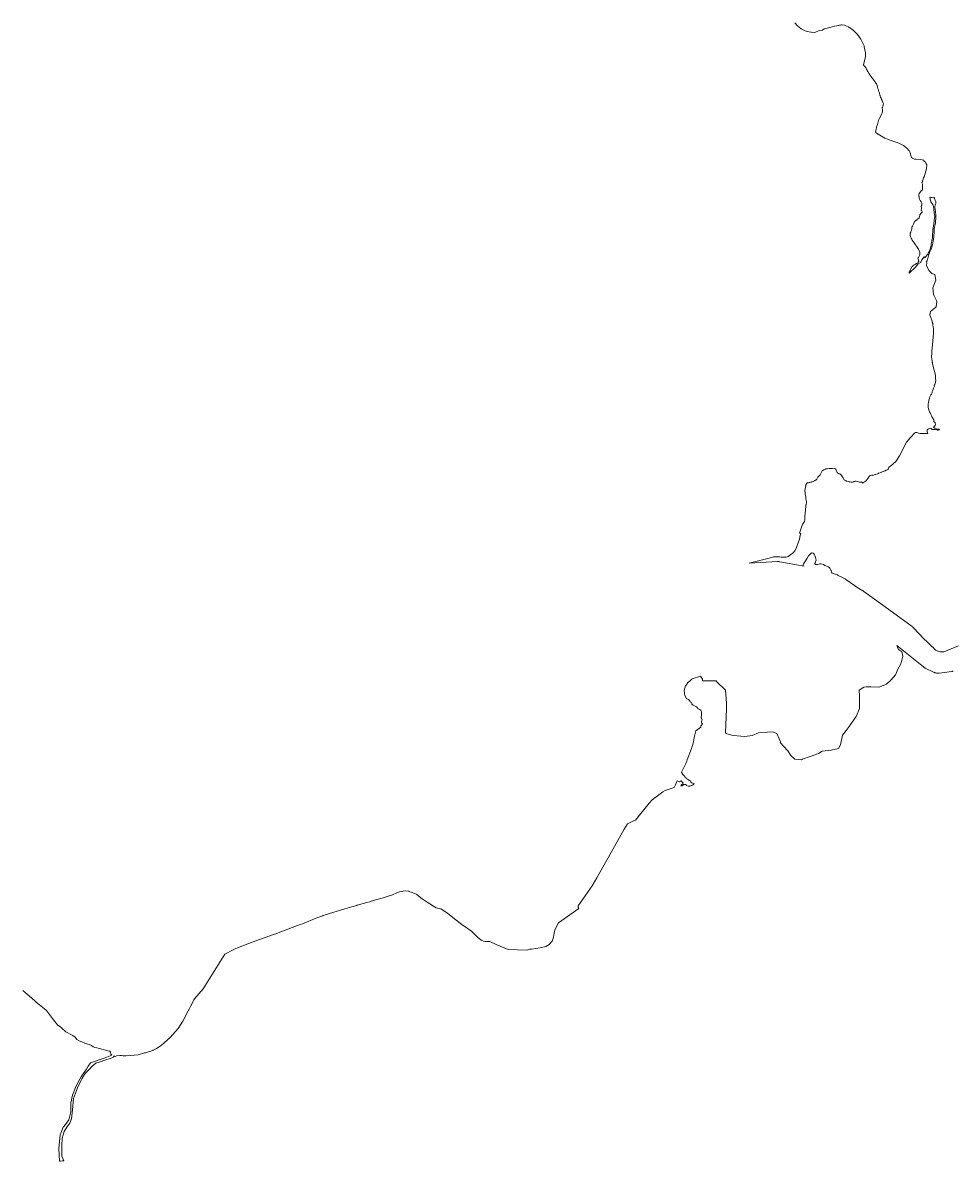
# Model space of a CAD drawing. Header units: metres. Extents: x 4718772 to 4722963, y 2429372 to 2432870.
# Drawn here: x 4718772 to 4720860, y 2430314 to 2432870 of the extents above; entities that cross this region are included whole.
import ezdxf

# ---------------------------------------------------------------- set-up
doc = ezdxf.new("R2010")
doc.units = ezdxf.units.M
doc.layers.add('HuellaProyecto_Magna_Bog', color=10, linetype='Continuous', lineweight=30)

msp = doc.modelspace()

# ---------------------------------------------------------------- linework, layer by layer
at = {"layer": 'HuellaProyecto_Magna_Bog', "color": 6, "linetype": 'Continuous', "lineweight": 13}
for points in [[(4720504.6, 2432869.8, 6.4), (4720505.3, 2432868.9, 6.4), (4720509.8, 2432863.8, 6.4), (4720509.8, 2432863.8, 6.4), (4720514.9, 2432859.4, 6.4), (4720514.9, 2432859.4, 6.4), (4720518.9, 2432856.5, 6.4), (4720518.9, 2432856.5, 6.4), (4720523.1, 2432854.1, 6.4), (4720523.2, 2432854.1, 6.4), (4720527.9, 2432852, 6.4), (4720527.9, 2432852, 6.4), (4720532.1, 2432850.5, 6.4), (4720532.2, 2432850.5, 6.4), (4720540.1, 2432848.8, 6.4), (4720542.1, 2432848.4, 6.4), (4720549.1, 2432848, 6.4), (4720549.4, 2432848.2, 6.4), (4720558.8, 2432852.8, 6.4), (4720566.7, 2432853.2, 6.4), (4720570.3, 2432856.1, 6.4), (4720577.3, 2432857.8, 6.4), (4720583.2, 2432859.1, 6.4), (4720588.2, 2432861, 6.4), (4720593.2, 2432862, 6.4), (4720598.5, 2432862.7, 6.4), (4720604.4, 2432864.3, 6.4), (4720607.3, 2432864.7, 6.4), (4720609.4, 2432865, 6.4), (4720609.4, 2432865, 6.4), (4720610.5, 2432864.9, 6.4), (4720615.9, 2432864.6, 6.4), (4720619, 2432863.3, 6.4), (4720620.9, 2432862.5, 6.4), (4720625, 2432860.8, 6.4), (4720635.3, 2432853.4, 6.4), (4720644.8, 2432843.8, 6.4), (4720652.9, 2432832.8, 6.4), (4720660, 2432818, 6.4), (4720660.4, 2432816.1, 6.4), (4720663.2, 2432802, 6.4), (4720663.2, 2432801.7, 6.4), (4720662.7, 2432793.1, 6.4), (4720660.1, 2432782, 6.4), (4720658.6, 2432775.4, 6.4), (4720659, 2432775, 6.4), (4720659.6, 2432774.1, 6.4), (4720660.1, 2432773.5, 6.4), (4720660.6, 2432772.9, 6.4), (4720661, 2432772.4, 6.4), (4720661.4, 2432771.9, 6.4), (4720661.8, 2432771.4, 6.4), (4720662.2, 2432770.9, 6.4), (4720663, 2432769.8, 6.4), (4720663.2, 2432769.6, 6.4), (4720663.8, 2432768.8, 6.4), (4720664.4, 2432767.7, 6.4), (4720665.5, 2432765.6, 6.4), (4720665.6, 2432765.5, 6.4), (4720665.7, 2432765.3, 6.4), (4720665.8, 2432765.1, 6.4), (4720666.6, 2432763.6, 6.4), (4720666.8, 2432763.2, 6.4), (4720666.9, 2432762.9, 6.4), (4720667.1, 2432762.5, 6.4), (4720667.3, 2432762.2, 6.4), (4720667.5, 2432761.8, 6.4), (4720667.7, 2432761.4, 6.4), (4720667.9, 2432761.1, 6.4), (4720668, 2432760.8, 6.4), (4720668.2, 2432760.5, 6.4), (4720668.4, 2432760.2, 6.4), (4720668.5, 2432759.9, 6.4), (4720668.7, 2432759.6, 6.4), (4720668.8, 2432759.4, 6.4), (4720669.6, 2432757.8, 6.4), (4720669.9, 2432757.3, 6.4), (4720670.1, 2432756.9, 6.4), (4720670.3, 2432756.6, 6.4), (4720670.4, 2432756.3, 6.4), (4720670.5, 2432756.2, 6.4), (4720670.6, 2432756, 6.4), (4720670.8, 2432755.8, 6.4), (4720670.9, 2432755.6, 6.4), (4720671.1, 2432755.3, 6.4), (4720671.3, 2432755.1, 6.4), (4720675, 2432750.1, 6.4), (4720675, 2432750.1, 6.4), (4720675.1, 2432749.9, 6.4), (4720675.3, 2432749.6, 6.4), (4720675.5, 2432749.4, 6.4), (4720675.8, 2432749, 6.4), (4720676, 2432748.8, 6.4), (4720676, 2432748.7, 6.4), (4720676.4, 2432748.2, 6.4), (4720676.7, 2432747.8, 6.4), (4720679.4, 2432744.2, 6.4), (4720679.4, 2432744.1, 6.4), (4720681.9, 2432740.7, 6.4), (4720684, 2432738, 6.4), (4720685.1, 2432736.5, 6.4), (4720686.6, 2432734.4, 6.4), (4720687.7, 2432733, 6.4), (4720687.9, 2432732.6, 6.4), (4720689, 2432729, 6.4), (4720690, 2432725.5, 6.4), (4720691, 2432722.1, 6.4), (4720691.4, 2432721, 6.4), (4720691.4, 2432721, 6.4), (4720692.4, 2432717.5, 6.4), (4720692.5, 2432717.5, 6.4), (4720692.5, 2432717.4, 6.4), (4720693.5, 2432714.1, 6.4), (4720693.5, 2432713.8, 6.4), (4720694.2, 2432711.5, 6.4), (4720694.2, 2432711.5, 6.4), (4720694.5, 2432710.8, 6.4), (4720694.6, 2432710.4, 6.4), (4720695.1, 2432708.7, 6.4), (4720695.1, 2432708.6, 6.4), (4720695.3, 2432708, 6.4), (4720695.4, 2432707.5, 6.4), (4720695.8, 2432706.3, 6.4), (4720696.2, 2432705.1, 6.4), (4720696.7, 2432703.7, 6.4), (4720697, 2432702.9, 6.4), (4720698.1, 2432700.3, 6.4), (4720698.9, 2432698.3, 6.4), (4720699.1, 2432697.7, 6.4), (4720700.2, 2432695.2, 6.4), (4720700.2, 2432695, 6.4), (4720700.8, 2432693.7, 6.4), (4720701.2, 2432692.7, 6.4), (4720701.6, 2432691.6, 6.4), (4720701.7, 2432691.5, 6.4), (4720702.1, 2432690.5, 6.4), (4720702.6, 2432689.1, 6.4), (4720703.2, 2432687.6, 6.4), (4720701.7, 2432682.3, 6.4), (4720701, 2432679.8, 6.4), (4720700.7, 2432678.8, 6.4), (4720700.4, 2432677.8, 6.4), (4720701.1, 2432675.8, 6.4), (4720701.2, 2432675.7, 6.4), (4720701, 2432670.2, 6.4), (4720701, 2432670.1, 6.4), (4720699, 2432663.7, 6.4), (4720694.8, 2432656, 6.4), (4720693.1, 2432652.6, 6.4), (4720693, 2432652.5, 6.4), (4720693, 2432652.4, 6.4), (4720693, 2432652.3, 6.4), (4720692.4, 2432650.4, 6.4), (4720689.6, 2432641.7, 6.4), (4720689.6, 2432641.7, 6.4), (4720689.6, 2432641.6, 6.4), (4720687.7, 2432635.8, 6.4), (4720687.4, 2432634.1, 6.4), (4720687.4, 2432634, 6.4), (4720686.8, 2432631.2, 6.4), (4720686.4, 2432629, 6.4), (4720686, 2432626.7, 6.4), (4720685.9, 2432626.3, 6.4), (4720685.5, 2432624.4, 6.4), (4720686.6, 2432623.1, 6.4), (4720686.7, 2432622.9, 6.4), (4720686.8, 2432622.9, 6.4), (4720689.9, 2432620.4, 6.4), (4720690.9, 2432619.6, 6.4), (4720691.1, 2432619.5, 6.4), (4720706.3, 2432611, 6.4), (4720708.7, 2432609.7, 6.4), (4720712.6, 2432608.4, 6.4), (4720726.9, 2432603.4, 6.4), (4720738.2, 2432599.4, 6.4), (4720748.1, 2432594.5, 6.4), (4720751.4, 2432591.8, 6.4), (4720756.7, 2432587.5, 6.4), (4720760.4, 2432583.3, 6.4), (4720761.5, 2432582.1, 6.4), (4720761.9, 2432581.4, 6.4), (4720763.4, 2432578.4, 6.4), (4720764.2, 2432574.8, 6.4), (4720765.4, 2432569.2, 6.4), (4720766.7, 2432567.4, 6.4), (4720767.6, 2432566, 6.4), (4720772.9, 2432563.8, 6.4), (4720776.6, 2432563.5, 6.4), (4720787.4, 2432562.7, 6.4), (4720793, 2432561.2, 6.4), (4720795.6, 2432558.8, 6.4), (4720797.4, 2432557.2, 6.4), (4720799.3, 2432553.1, 6.4), (4720800.5, 2432550.7, 6.4), (4720800.1, 2432541.8, 6.4), (4720797, 2432531.4, 6.4), (4720796.8, 2432530.5, 6.4), (4720795.8, 2432527.2, 6.4), (4720795.3, 2432525.5, 6.4), (4720794.4, 2432523.7, 6.4), (4720793.3, 2432521.6, 6.4), (4720789.9, 2432511.1, 6.4), (4720789.6, 2432510.6, 6.4), (4720790.1, 2432509.4, 6.4), (4720790.2, 2432509.1, 6.4), (4720790.7, 2432507.8, 6.4), (4720790.7, 2432505.4, 6.4), (4720790.6, 2432502.4, 6.4), (4720790.6, 2432501, 6.4), (4720790.6, 2432499.2, 6.4), (4720790.6, 2432497.5, 6.4), (4720790.6, 2432497.4, 6.4), (4720790.6, 2432497.3, 6.4), (4720790.6, 2432497.3, 6.4), (4720790.6, 2432497.3, 6.4), (4720790.6, 2432497.2, 6.4), (4720790.6, 2432494.9, 6.4), (4720790, 2432494.3, 6.4), (4720789.8, 2432494.1, 6.4), (4720789.1, 2432493.3, 6.4), (4720788.8, 2432493, 6.4), (4720788.3, 2432492.4, 6.4), (4720788.3, 2432492.4, 6.4), (4720788.3, 2432492.4, 6.4), (4720787.5, 2432491.6, 6.4), (4720787.2, 2432491.2, 6.4), (4720786.4, 2432490.4, 6.4), (4720786.4, 2432490.4, 6.4), (4720786.3, 2432490.4, 6.4), (4720786.3, 2432490.4, 6.4), (4720783.1, 2432486.9, 6.4), (4720782.6, 2432485.3, 6.4), (4720782.8, 2432480.2, 6.4), (4720783.2, 2432480.2, 6.4), (4720783.3, 2432476.1, 6.4), (4720784.1, 2432473.8, 6.4), (4720785.8, 2432470.7, 6.4), (4720787.6, 2432467.7, 6.4), (4720789.1, 2432464.9, 6.4), (4720789.8, 2432461.8, 6.4), (4720789.7, 2432459.5, 6.4), (4720788.1, 2432457.8, 6.4), (4720788.1, 2432457.7, 6.4), (4720788.7, 2432453.6, 6.4), (4720788.2, 2432449.2, 6.4), (4720787.9, 2432448.7, 6.4), (4720787.9, 2432448.7, 6.4), (4720789.7, 2432447.5, 6.4), (4720790.1, 2432445, 6.4), (4720788.6, 2432443.3, 6.4), (4720786.8, 2432441.1, 6.4), (4720786, 2432439.2, 6.4), (4720785, 2432438.6, 6.4), (4720785, 2432438.5, 6.4), (4720785, 2432438.4, 6.4), (4720784.7, 2432437.3, 6.4), (4720784.2, 2432435.1, 6.4), (4720783.2, 2432431.2, 6.4), (4720782.9, 2432431, 6.4), (4720782.3, 2432430.6, 6.4), (4720780.8, 2432429.4, 6.4), (4720780.2, 2432429, 6.4), (4720779.7, 2432428.7, 6.4), (4720779, 2432428.1, 6.4), (4720778.7, 2432427.9, 6.4), (4720778.7, 2432427.8, 6.4), (4720778.3, 2432427.6, 6.4), (4720777.7, 2432427.1, 6.4), (4720777.1, 2432426.7, 6.4), (4720776.9, 2432426.5, 6.4), (4720776.2, 2432426, 6.4), (4720776.2, 2432426, 6.4), (4720776.2, 2432426, 6.4), (4720775, 2432425.1, 6.4), (4720775, 2432425.1, 6.4), (4720774.9, 2432425, 6.4), (4720774.5, 2432424.7, 6.4), (4720774.4, 2432424.6, 6.4), (4720774.3, 2432424.6, 6.4), (4720774.3, 2432424.6, 6.4), (4720773.2, 2432423.7, 6.4), (4720773.2, 2432423.7, 6.4), (4720773.1, 2432423.7, 6.4), (4720772.3, 2432421.4, 6.4), (4720770.5, 2432418, 6.4), (4720768.3, 2432413, 6.4), (4720767.3, 2432410.8, 6.4), (4720766.9, 2432408.8, 6.4), (4720766.9, 2432406.5, 6.4), (4720766.6, 2432404.9, 6.4), (4720765.8, 2432402.8, 6.4), (4720764.5, 2432399.9, 6.4), (4720763.6, 2432397.9, 6.4), (4720763.6, 2432397.7, 6.4), (4720763.2, 2432395.1, 6.4), (4720763.2, 2432393.6, 6.4), (4720763.3, 2432392.1, 6.4), (4720763.2, 2432392.1, 6.4), (4720764.1, 2432389.2, 6.4), (4720765.6, 2432386.6, 6.4), (4720766.9, 2432384.4, 6.4), (4720768.1, 2432382.2, 6.4), (4720772.3, 2432376, 6.4), (4720780.5, 2432364, 6.4), (4720782.2, 2432361.6, 6.4), (4720784.7, 2432355.2, 6.4), (4720784.9, 2432349.7, 6.4), (4720784.6, 2432348.9, 6.4), (4720781.7, 2432342.7, 6.4), (4720780.7, 2432341.6, 6.4), (4720781.1, 2432340.1, 6.4), (4720781.8, 2432337.6, 6.4), (4720782.2, 2432336.3, 6.4), (4720782.2, 2432336.2, 6.4), (4720782.2, 2432336, 6.4), (4720782.3, 2432335.9, 6.4), (4720782.3, 2432335.7, 6.4), (4720782.4, 2432335.3, 6.4), (4720782.5, 2432334.9, 6.4), (4720782.6, 2432334.7, 6.4), (4720782.7, 2432334.2, 6.4), (4720782.6, 2432334, 6.4), (4720782.5, 2432333.9, 6.4), (4720781.9, 2432333.2, 6.4), (4720781.4, 2432332.5, 6.4), (4720781, 2432332.1, 6.4), (4720780.3, 2432331.2, 6.4), (4720779, 2432330.4, 6.4), (4720778.9, 2432330.3, 6.4), (4720778.9, 2432330.3, 6.4), (4720777.4, 2432329.4, 6.4), (4720776.6, 2432328.9, 6.4), (4720776.1, 2432328.6, 6.4), (4720776.1, 2432328.6, 6.4), (4720774.4, 2432327.6, 6.4), (4720774.4, 2432327.6, 6.4), (4720774.4, 2432327.6, 6.4), (4720772.9, 2432326.7, 6.4), (4720771.1, 2432325.6, 6.4), (4720768.5, 2432323, 6.4), (4720768.4, 2432323, 6.4), (4720768.2, 2432322.7, 6.4), (4720767.1, 2432321.7, 6.4), (4720767, 2432321.7, 6.4), (4720766.8, 2432321.4, 6.4), (4720766.5, 2432321.1, 6.4), (4720766.3, 2432320.8, 6.4), (4720766, 2432320.1, 6.4), (4720765.7, 2432319.6, 6.4), (4720765.1, 2432318.2, 6.4), (4720764.8, 2432317.8, 6.4), (4720763.2, 2432314.5, 6.4), (4720763.2, 2432314.4, 6.4), (4720763.2, 2432314.4, 6.4), (4720763, 2432314, 6.4), (4720763, 2432314, 6.4), (4720762.4, 2432312.7, 6.4), (4720762, 2432311.8, 6.4), (4720762, 2432311.7, 6.4), (4720761.8, 2432311, 6.4), (4720761.4, 2432310.2, 6.4), (4720761.3, 2432308, 6.4), (4720775.2, 2432321.6, 6.4), (4720781.3, 2432329.1, 6.4), (4720786.2, 2432332, 6.4), (4720787.1, 2432332.5, 6.4), (4720787.9, 2432334.3, 6.4), (4720789.5, 2432337.5, 6.4), (4720794.7, 2432344.2, 6.4), (4720796.7, 2432342.5, 6.4), (4720797.8, 2432344.1, 6.4), (4720803.1, 2432350.7, 6.4), (4720806.9, 2432358.5, 6.4), (4720808.2, 2432361.3, 6.4), (4720810.3, 2432370.9, 6.4), (4720810.7, 2432372.7, 6.4), (4720812.9, 2432384.7, 6.4), (4720812.9, 2432385.1, 6.4), (4720813.1, 2432386.1, 6.4), (4720813.2, 2432387, 6.4), (4720813.5, 2432392.3, 6.4), (4720813.7, 2432395.8, 6.4), (4720813.9, 2432399.3, 6.4), (4720814.2, 2432404.8, 6.4), (4720815.1, 2432410.3, 6.4), (4720815.5, 2432412.7, 6.4), (4720818.1, 2432431.8, 6.4), (4720818.4, 2432434.1, 6.4), (4720818.5, 2432435.2, 6.4), (4720818.1, 2432438.7, 6.4), (4720816.7, 2432450.3, 6.4), (4720816.3, 2432453.3, 6.4), (4720815.2, 2432460.7, 6.4), (4720814.4, 2432461.7, 6.4), (4720812, 2432464.9, 6.4), (4720811.9, 2432464.9, 6.4), (4720809.9, 2432467.8, 6.4), (4720807.7, 2432477.4, 6.4), (4720808.4, 2432478.3, 6.4), (4720808.5, 2432478.4, 6.4), (4720810.4, 2432477.8, 6.4), (4720810.5, 2432477.8, 6.4), (4720810.6, 2432477.7, 6.4), (4720813, 2432477.3, 6.4), (4720815.7, 2432477.1, 6.4), (4720817.4, 2432477.3, 6.4), (4720817.8, 2432476.9, 6.4), (4720817.9, 2432475.2, 6.4), (4720818.3, 2432473, 6.4), (4720819.3, 2432471.5, 6.4), (4720820.4, 2432469.8, 6.4), (4720820.6, 2432468.5, 6.4), (4720820.7, 2432467.6, 6.4), (4720820.7, 2432465.2, 6.4), (4720820.5, 2432464.2, 6.4), (4720820.1, 2432462.8, 6.4), (4720819, 2432460.6, 6.4), (4720818.6, 2432457.6, 6.4), (4720819.7, 2432449.7, 6.4), (4720820.1, 2432446.9, 6.4), (4720820.7, 2432436.3, 6.4), (4720820.8, 2432434.5, 6.4), (4720821, 2432432.5, 6.4), (4720820, 2432421.8, 6.4), (4720819.8, 2432420.6, 6.4), (4720819, 2432416.9, 6.4), (4720817.2, 2432407.8, 6.4), (4720816.9, 2432402.6, 6.4), (4720816.8, 2432401.9, 6.4), (4720816.1, 2432389.3, 6.4), (4720813.9, 2432375.2, 6.4), (4720813.5, 2432372.4, 6.4), (4720813.3, 2432371.6, 6.4), (4720810.5, 2432361.7, 6.4), (4720808.5, 2432357.4, 6.4), (4720807, 2432354.2, 6.4), (4720806.6, 2432353.4, 6.4), (4720804.8, 2432349.4, 6.4), (4720803.7, 2432343.9, 6.4), (4720802.8, 2432340.8, 6.4), (4720802.2, 2432338.9, 6.4), (4720801.3, 2432335.9, 6.4), (4720801.1, 2432335.2, 6.4), (4720800.7, 2432334.8, 6.4), (4720799.5, 2432333.8, 6.4), (4720800.6, 2432331.1, 6.4), (4720800.2, 2432325.2, 6.4), (4720801.8, 2432319.6, 6.4), (4720805.7, 2432313.2, 6.4), (4720812, 2432307.3, 6.4), (4720818.4, 2432304.7, 6.4), (4720821.1, 2432292.2, 6.4), (4720814.4, 2432275.1, 6.4), (4720815.7, 2432260.5, 6.4), (4720817.5, 2432256.8, 6.4), (4720823, 2432245.3, 6.4), (4720821.6, 2432232.1, 6.4), (4720819.9, 2432230.7, 6.4), (4720809, 2432221.5, 6.4), (4720807.6, 2432214.6, 6.4), (4720810.7, 2432205.9, 6.4), (4720811.6, 2432203.2, 6.4), (4720813.6, 2432195.6, 6.4), (4720813.8, 2432194.8, 6.4), (4720814.5, 2432192.1, 6.4), (4720815.5, 2432182.9, 6.4), (4720815.6, 2432172.6, 6.4), (4720812.3, 2432139.4, 6.4), (4720811.8, 2432134, 6.4), (4720811.7, 2432129.6, 6.4), (4720811.5, 2432118.3, 6.4), (4720811.7, 2432117, 6.4), (4720812.6, 2432109.8, 6.4), (4720813, 2432106.9, 6.4), (4720813.1, 2432106.3, 6.4), (4720813.3, 2432105.3, 6.4), (4720815.1, 2432098.2, 6.4), (4720819.8, 2432078.7, 6.4), (4720820.3, 2432072.3, 6.4), (4720820.8, 2432066.1, 6.4), (4720820.3, 2432063.8, 6.4), (4720819.9, 2432062, 6.4), (4720819.5, 2432060, 6.4), (4720819.3, 2432059.3, 6.4), (4720819, 2432058.5, 6.4), (4720818.9, 2432058.4, 6.4), (4720818.5, 2432057.5, 6.4), (4720818.1, 2432056.6, 6.4), (4720817.6, 2432056.1, 6.4), (4720817.2, 2432055.7, 6.4), (4720816.9, 2432055.6, 6.4), (4720818.1, 2432054.5, 6.4), (4720816.8, 2432052.7, 6.4), (4720815.9, 2432049.4, 6.4), (4720815, 2432047.4, 6.4), (4720814.3, 2432045.1, 6.4), (4720812.9, 2432042.5, 6.4), (4720812.7, 2432040.8, 6.4), (4720812.6, 2432040.1, 6.4), (4720812.4, 2432039.3, 6.4), (4720811.1, 2432036.5, 6.4), (4720809.7, 2432034.6, 6.4), (4720808.4, 2432032, 6.4), (4720806.9, 2432028.6, 6.4), (4720806.5, 2432027.2, 6.4), (4720805.4, 2432022.7, 6.4), (4720805.3, 2432021.1, 6.4), (4720804.3, 2432017.3, 6.4), (4720803.9, 2432014.3, 6.4), (4720803.7, 2432010.5, 6.4), (4720803.7, 2432007.1, 6.4), (4720803.7, 2432007, 6.4), (4720804.3, 2432003.5, 6.4), (4720806, 2431999.1, 6.4), (4720806.8, 2431996.3, 6.4), (4720808.1, 2431994.2, 6.4), (4720809.5, 2431990.9, 6.4), (4720809.8, 2431990.4, 6.4), (4720810.8, 2431987.4, 6.4), (4720811.6, 2431985.5, 6.4), (4720812.3, 2431984.3, 6.4), (4720813.8, 2431982.6, 6.4), (4720814.8, 2431981.1, 6.4), (4720816.1, 2431978.5, 6.4), (4720816.3, 2431977.1, 6.4), (4720816.7, 2431975.4, 6.4), (4720816.7, 2431974.3, 6.4), (4720817, 2431974.1, 6.4), (4720819.1, 2431972, 6.4), (4720819.9, 2431969, 6.4), (4720819.6, 2431966.1, 6.4), (4720817.3, 2431963.5, 6.4), (4720817.3, 2431963.1, 6.4), (4720815.7, 2431962.4, 6.4), (4720814.7, 2431962.3, 6.4), (4720815.7, 2431961.8, 6.4), (4720816.5, 2431961.2, 6.4), (4720818.4, 2431959.8, 6.4), (4720823.3, 2431957.8, 6.4), (4720827.6, 2431957.5, 6.4), (4720828.9, 2431956.4, 6.4), (4720826.2, 2431955.3, 6.4), (4720824.4, 2431955.6, 6.4), (4720823.3, 2431956.4, 6.4), (4720819.5, 2431957.2, 6.4), (4720812.4, 2431957.2, 6.4), (4720810.9, 2431958.3, 6.4), (4720810.6, 2431959.1, 6.4), (4720808.9, 2431959.5, 6.4), (4720806.3, 2431959.3, 6.4), (4720804.4, 2431958.4, 6.4), (4720802.2, 2431957.1, 6.4), (4720801.7, 2431957, 6.4), (4720801.5, 2431951.6, 6.4), (4720802.9, 2431948, 6.4), (4720799.2, 2431948, 6.4), (4720788.2, 2431948.1, 6.4), (4720787.2, 2431948.1, 6.4), (4720784.7, 2431948.1, 6.4), (4720782.5, 2431948.7, 6.4), (4720782.4, 2431948.8, 6.4), (4720778.2, 2431950, 6.4), (4720775.4, 2431950.1, 6.4), (4720775, 2431949.8, 6.4), (4720773.2, 2431948.5, 6.4), (4720764.5, 2431939.9, 6.4), (4720764.5, 2431939.9, 6.4), (4720761.2, 2431935.9, 6.4), (4720760.7, 2431935.3, 6.4), (4720760.1, 2431934.6, 6.4), (4720755.2, 2431928.5, 6.4), (4720739.7, 2431897.7, 6.4), (4720730.8, 2431884.9, 6.4), (4720725.2, 2431879.5, 6.4), (4720719.5, 2431874.9, 6.4), (4720715.5, 2431872.6, 6.4), (4720715.4, 2431872.5, 6.4), (4720715.4, 2431872.5, 6.4), (4720715.4, 2431872.3, 6.4), (4720713.8, 2431867.5, 6.4), (4720713.7, 2431867.1, 6.4), (4720711.5, 2431866.2, 6.4), (4720710.2, 2431865.7, 6.4), (4720709.6, 2431865.4, 6.4), (4720709.5, 2431865.4, 6.4), (4720709.3, 2431865.3, 6.4), (4720708.9, 2431865.1, 6.4), (4720707.9, 2431864.7, 6.4), (4720706.8, 2431864.3, 6.4), (4720704.6, 2431863.4, 6.4), (4720704.5, 2431863.3, 6.4), (4720702.6, 2431862.6, 6.4), (4720702.6, 2431862.5, 6.4), (4720698.5, 2431860.8, 6.4), (4720698.4, 2431860.8, 6.4), (4720698.3, 2431860.7, 6.4), (4720698, 2431860.6, 6.4), (4720698, 2431860.6, 6.4), (4720692.9, 2431858.7, 6.4), (4720692.5, 2431858.6, 6.4), (4720691.7, 2431858.2, 6.4), (4720689.6, 2431857.5, 6.4), (4720685.9, 2431856.1, 6.4), (4720685.5, 2431855.9, 6.4), (4720682.8, 2431854.9, 6.4), (4720679.3, 2431853.6, 6.4), (4720679.3, 2431853.9, 6.4), (4720679.3, 2431854.3, 6.4), (4720679.3, 2431854.5, 6.4), (4720679.3, 2431854.7, 6.4), (4720677.4, 2431854.1, 6.4), (4720674.2, 2431853.6, 6.4), (4720673, 2431853.4, 6.4), (4720671.7, 2431852.2, 6.4), (4720670.6, 2431850.7, 6.4), (4720669.6, 2431849.3, 6.4), (4720669.4, 2431849, 6.4), (4720664.4, 2431841.9, 6.4), (4720663.8, 2431841.5, 6.4), (4720663.3, 2431841.1, 6.4), (4720660.8, 2431839.3, 6.4), (4720659, 2431839, 6.4), (4720658.4, 2431837.5, 6.4), (4720656.3, 2431837, 6.4), (4720655.1, 2431838.5, 6.4), (4720649.9, 2431838.9, 6.4), (4720642.2, 2431841.2, 6.4), (4720641.8, 2431841.1, 6.4), (4720640, 2431840.6, 6.4), (4720637.9, 2431840, 6.4), (4720637.8, 2431840, 6.4), (4720636.5, 2431839.6, 6.4), (4720635.5, 2431839.3, 6.4), (4720634, 2431838.9, 6.4), (4720632.1, 2431838.4, 6.4), (4720631.8, 2431838.4, 6.4), (4720631.7, 2431838.5, 6.4), (4720631.4, 2431838.5, 6.4), (4720631.4, 2431838.6, 6.4), (4720630.5, 2431838.8, 6.4), (4720630.3, 2431838.8, 6.4), (4720627.7, 2431839.4, 6.4), (4720626.5, 2431839.7, 6.4), (4720626.4, 2431839.7, 6.4), (4720625.1, 2431840, 6.4), (4720621.5, 2431840.9, 6.4), (4720621.2, 2431840.9, 6.4), (4720621.1, 2431841, 6.4), (4720620.9, 2431841, 6.4), (4720620.4, 2431841.1, 6.4), (4720619.7, 2431841.3, 6.4), (4720619.1, 2431841.4, 6.4), (4720618.5, 2431841.5, 6.4), (4720617.8, 2431842.1, 6.4), (4720616.9, 2431842.8, 6.4), (4720616.5, 2431843.1, 6.4), (4720616, 2431843.5, 6.4), (4720615.6, 2431843.8, 6.4), (4720615.2, 2431844.1, 6.4), (4720614.8, 2431844.4, 6.4), (4720614.4, 2431844.7, 6.4), (4720613.8, 2431845.9, 6.4), (4720613.4, 2431846.5, 6.4), (4720613.1, 2431847.3, 6.4), (4720612.6, 2431848.1, 6.4), (4720612.1, 2431849, 6.4), (4720610.8, 2431851.6, 6.4), (4720610.8, 2431851.6, 6.4), (4720610.5, 2431852.2, 6.4), (4720609.8, 2431853.1, 6.4), (4720609.8, 2431853.1, 6.4), (4720607, 2431856.9, 6.4), (4720606.7, 2431856.9, 6.4), (4720605.1, 2431857.2, 6.4), (4720603.4, 2431857.5, 6.4), (4720602.2, 2431858.2, 6.4), (4720600.3, 2431859.4, 6.4), (4720599.3, 2431860.6, 6.4), (4720598.5, 2431861.9, 6.4), (4720597.9, 2431863.4, 6.4), (4720597.3, 2431865.4, 6.4), (4720597.2, 2431865.5, 6.4), (4720596.4, 2431867.8, 6.4), (4720595.8, 2431868.5, 6.4), (4720590, 2431869.8, 6.4), (4720588.2, 2431869.6, 6.4), (4720588.2, 2431869.6, 6.4), (4720588.2, 2431869.6, 6.4), (4720586.3, 2431869.5, 6.4), (4720586.3, 2431869.5, 6.4), (4720584.9, 2431869.3, 6.4), (4720584.9, 2431869.3, 6.4), (4720584.8, 2431869.3, 6.4), (4720584, 2431869.2, 6.4), (4720584, 2431869.2, 6.4), (4720582.6, 2431869.1, 6.4), (4720582.6, 2431869.1, 6.4), (4720581.3, 2431869, 6.4), (4720581.2, 2431869, 6.4), (4720576.7, 2431868.5, 6.4), (4720575.3, 2431868.4, 6.4), (4720575.3, 2431868.4, 6.4), (4720574.3, 2431868.3, 6.4), (4720573.2, 2431868.2, 6.4), (4720571.1, 2431867.1, 6.4), (4720571.1, 2431867.1, 6.4), (4720569.2, 2431866.1, 6.4), (4720569.2, 2431866.1, 6.4), (4720568.7, 2431865.9, 6.4), (4720567.9, 2431865.4, 6.4), (4720567.9, 2431865.4, 6.4), (4720566.3, 2431864.6, 6.4), (4720566, 2431864, 6.4), (4720564.6, 2431860.8, 6.4), (4720561.6, 2431855.4, 6.4), (4720556.5, 2431850.3, 6.4), (4720556, 2431850, 6.4), (4720555.8, 2431849.7, 6.4), (4720555.3, 2431848.6, 6.4), (4720554.5, 2431847, 6.4), (4720553.7, 2431845.4, 6.4), (4720553.4, 2431844.9, 6.4), (4720553, 2431844.6, 6.4), (4720552.5, 2431844.3, 6.4), (4720552.3, 2431844.2, 6.4), (4720551.3, 2431843.5, 6.4), (4720550.7, 2431843.1, 6.4), (4720550.2, 2431842.8, 6.4), (4720549.8, 2431842.6, 6.4), (4720549.5, 2431842.4, 6.4), (4720548.9, 2431842, 6.4), (4720548.3, 2431841.6, 6.4), (4720547.4, 2431841.1, 6.4), (4720547, 2431840.8, 6.4), (4720545.7, 2431839.9, 6.4), (4720543.4, 2431839.3, 6.4), (4720542.8, 2431839.2, 6.4), (4720542.5, 2431839.1, 6.4), (4720541.8, 2431838.9, 6.4), (4720540.9, 2431838.7, 6.4), (4720540.7, 2431838.6, 6.4), (4720540.5, 2431838.6, 6.4), (4720540.4, 2431838.6, 6.4), (4720539.3, 2431838.3, 6.4), (4720538.2, 2431838, 6.4), (4720536.6, 2431837.6, 6.4), (4720535.1, 2431837.2, 6.4), (4720534.7, 2431837.1, 6.4), (4720534.2, 2431837.1, 6.4), (4720533, 2431837, 6.4), (4720532.1, 2431837, 6.4), (4720528.5, 2431831.1, 6.4), (4720528.8, 2431830.8, 6.4), (4720527.2, 2431820.1, 6.4), (4720527.3, 2431814.5, 6.4), (4720527.9, 2431811.5, 6.4), (4720528.9, 2431806.2, 6.4), (4720529.1, 2431801.5, 6.4), (4720530.1, 2431798.2, 6.4), (4720530.8, 2431793.8, 6.4), (4720530.9, 2431793, 6.4), (4720530.7, 2431792.2, 6.4), (4720530.1, 2431789.2, 6.4), (4720529.8, 2431788.2, 6.4), (4720529.6, 2431787.9, 6.4), (4720529.3, 2431787.2, 6.4), (4720529.2, 2431785.8, 6.4), (4720528.6, 2431775.5, 6.4), (4720527.8, 2431768.3, 6.4), (4720527.2, 2431763.1, 6.4), (4720526.7, 2431759.3, 6.4), (4720526.9, 2431757.9, 6.4), (4720527.2, 2431755.2, 6.4), (4720526.9, 2431753.3, 6.4), (4720526.1, 2431750.1, 6.4), (4720525, 2431747.9, 6.4), (4720522.3, 2431744.9, 6.4), (4720521.7, 2431744.2, 6.4), (4720521.7, 2431744.2, 6.4), (4720520.3, 2431740, 6.4), (4720514.9, 2431723.9, 6.4), (4720517.7, 2431723.6, 6.4), (4720516.5, 2431719.2, 6.4), (4720515.2, 2431711, 6.4), (4720512.2, 2431702.5, 6.4), (4720510, 2431696.2, 6.4), (4720507.5, 2431689.6, 6.4), (4720504.3, 2431684.3, 6.4), (4720500.9, 2431680.3, 6.4), (4720495.4, 2431676.5, 6.4), (4720492.4, 2431674.2, 6.4), (4720489.2, 2431672.1, 6.4), (4720485, 2431670.4, 6.4), (4720478.9, 2431670, 6.4), (4720473.8, 2431670.4, 6.4), (4720470.2, 2431671.2, 6.4), (4720456.6, 2431671, 6.4), (4720447.2, 2431668, 6.4), (4720429.2, 2431663.8, 6.4), (4720402.1, 2431657.1, 6.4), (4720465.6, 2431660.2, 6.4), (4720465.8, 2431660.2, 6.4), (4720466.3, 2431660.2, 6.4), (4720466.6, 2431660.2, 6.4), (4720467.1, 2431660.2, 6.4), (4720468, 2431660.2, 6.4), (4720469.7, 2431660, 6.4), (4720470.6, 2431659.9, 6.4), (4720507.9, 2431653, 6.4), (4720525.3, 2431649.8, 6.4), (4720522.6, 2431651.1, 6.4), (4720523.9, 2431655.1, 6.4), (4720531.4, 2431666.7, 6.4), (4720535.5, 2431673, 6.4), (4720542.2, 2431679.8, 6.4), (4720545.5, 2431679.2, 6.4), (4720547.9, 2431676.9, 6.4), (4720549.3, 2431674.1, 6.4), (4720550.7, 2431669.9, 6.4), (4720552, 2431663.8, 6.4), (4720551.2, 2431659.6, 6.4), (4720549, 2431656, 6.4), (4720550.9, 2431653.9, 6.4), (4720555.6, 2431654.1, 6.4), (4720560.4, 2431655.2, 6.4), (4720563.2, 2431655.6, 6.4), (4720568.5, 2431653.6, 6.4), (4720571.6, 2431651.8, 6.4), (4720579.9, 2431648.9, 6.4), (4720581.9, 2431646.7, 6.4), (4720583.1, 2431645.4, 6.4), (4720585.4, 2431641.4, 6.4), (4720585.9, 2431640.1, 6.4), (4720587.8, 2431634.8, 6.4), (4720587.9, 2431634.6, 6.4), (4720599.1, 2431630.7, 6.4), (4720599.5, 2431630.6, 6.4), (4720600.1, 2431630.4, 6.4), (4720601.3, 2431629.8, 6.4), (4720601.9, 2431629.5, 6.4), (4720610.2, 2431625.2, 6.4), (4720616.6, 2431621.9, 6.4), (4720616.8, 2431621.8, 6.4), (4720617.1, 2431621.6, 6.4), (4720617.3, 2431621.5, 6.4), (4720617.7, 2431621.2, 6.4), (4720618.4, 2431620.8, 6.4), (4720618.8, 2431620.5, 6.4), (4720648.2, 2431599.8, 6.4), (4720657.2, 2431594.8, 6.4), (4720657.7, 2431594.5, 6.4), (4720658.6, 2431593.9, 6.4), (4720659.1, 2431593.6, 6.4), (4720707, 2431558.6, 6.4), (4720767.6, 2431514.3, 6.4), (4720767.9, 2431514.1, 6.4), (4720768.5, 2431513.6, 6.4), (4720768.8, 2431513.4, 6.4), (4720769.1, 2431513.1, 6.4), (4720769.9, 2431512.4, 6.4), (4720770.3, 2431512, 6.4), (4720771, 2431511.4, 6.4), (4720771.3, 2431511, 6.4), (4720792.9, 2431487.7, 6.4), (4720802, 2431479.3, 6.4), (4720805.1, 2431476.4, 6.4), (4720813, 2431469.1, 6.4), (4720813.3, 2431468.8, 6.4), (4720813.8, 2431468.3, 6.4), (4720814.1, 2431468, 6.4), (4720820.2, 2431461.3, 6.4), (4720825.9, 2431459.3, 6.4), (4720830.5, 2431457.7, 6.4), (4720839.1, 2431457.7, 6.4), (4720872, 2431471.2, 6.4)], [(4720860, 2431414.6, 6.4), (4720858.4, 2431414.2, 6.4), (4720857.4, 2431414, 6.4), (4720856.9, 2431413.9, 6.4), (4720828.2, 2431410, 6.4), (4720827.5, 2431409.9, 6.4), (4720826.1, 2431409.8, 6.4), (4720825.5, 2431409.8, 6.4), (4720824.6, 2431409.8, 6.4), (4720822.8, 2431410, 6.4), (4720822, 2431410.1, 6.4), (4720821.1, 2431410.3, 6.4), (4720819.4, 2431410.8, 6.4), (4720818.6, 2431411, 6.4), (4720818.2, 2431411.2, 6.4), (4720817.3, 2431411.6, 6.4), (4720816.8, 2431411.8, 6.4), (4720815.5, 2431412.4, 6.4), (4720797, 2431421.4, 6.4), (4720796.7, 2431421.5, 6.4), (4720796, 2431421.9, 6.4), (4720795.6, 2431422.1, 6.4), (4720795, 2431422.5, 6.4), (4720793.7, 2431423.3, 6.4), (4720793.1, 2431423.8, 6.4), (4720744.9, 2431462.7, 6.4), (4720733.3, 2431471.8, 6.4), (4720734.5, 2431468, 6.4), (4720737.4, 2431462.9, 6.4), (4720741.3, 2431460.2, 6.4), (4720744.5, 2431458.8, 6.4), (4720746.6, 2431447.5, 6.4), (4720743.4, 2431434, 6.4), (4720742.6, 2431430.8, 6.4), (4720734.7, 2431417.3, 6.4), (4720731.6, 2431408.9, 6.4), (4720730.7, 2431406.2, 6.4), (4720720.3, 2431395.2, 6.4), (4720710, 2431384.9, 6.4), (4720703.1, 2431382.3, 6.4), (4720702.7, 2431382.1, 6.4), (4720693.3, 2431378.6, 6.4), (4720675, 2431379.4, 6.4), (4720664.5, 2431378.9, 6.4), (4720659.2, 2431378.6, 6.4), (4720648.8, 2431371.5, 6.4), (4720649.6, 2431358, 6.4), (4720649.5, 2431330.3, 6.4), (4720643, 2431314.5, 6.4), (4720642.3, 2431312.8, 6.4), (4720633.4, 2431300, 6.4), (4720629.6, 2431294.6, 6.4), (4720626.6, 2431290.4, 6.4), (4720620, 2431281.1, 6.4), (4720611.6, 2431270.8, 6.4), (4720607.3, 2431248.7, 6.4), (4720602.5, 2431240.8, 6.4), (4720586.1, 2431237.1, 6.4), (4720566.1, 2431234.8, 6.4), (4720557.2, 2431229.7, 6.4), (4720538.9, 2431222.6, 6.4), (4720521.9, 2431216.6, 6.4), (4720519.1, 2431215.5, 6.4), (4720504.8, 2431217.1, 6.4), (4720504.8, 2431217.1, 6.4), (4720495.3, 2431225.1, 6.4), (4720488.9, 2431235.4, 6.4), (4720487.1, 2431237.4, 6.4), (4720471.7, 2431254.1, 6.4), (4720472.2, 2431256, 6.4), (4720469.6, 2431262.2, 6.4), (4720464.3, 2431274.2, 6.4), (4720455.1, 2431278.1, 6.4), (4720443.2, 2431277.5, 6.4), (4720422.7, 2431276.2, 6.4), (4720408.8, 2431270.3, 6.4), (4720392.2, 2431267.7, 6.4), (4720366.4, 2431269.8, 6.4), (4720351.9, 2431273.8, 6.4), (4720348.7, 2431275.2, 6.4), (4720348.6, 2431276.2, 6.4), (4720350.9, 2431330.8, 6.4), (4720351.4, 2431342.3, 6.4), (4720348.8, 2431371.4, 6.4), (4720329.5, 2431390.8, 6.4), (4720327.7, 2431392.6, 6.4), (4720297.6, 2431392.7, 6.4), (4720297.4, 2431394.4, 6.4), (4720297.1, 2431396.4, 6.4), (4720292.9, 2431403.3, 6.4), (4720274.4, 2431397.5, 6.4), (4720271.9, 2431395.4, 6.4), (4720271.7, 2431395.3, 6.4), (4720265.5, 2431390, 6.4), (4720264.7, 2431388.8, 6.4), (4720263.2, 2431386.5, 6.4), (4720262, 2431384.6, 6.4), (4720259.6, 2431382.1, 6.4), (4720259.3, 2431381.9, 6.4), (4720258.1, 2431378.6, 6.4), (4720258.1, 2431378.5, 6.4), (4720255.8, 2431371.7, 6.4), (4720257, 2431364.8, 6.4), (4720257, 2431364.5, 6.4), (4720257.9, 2431359.5, 6.4), (4720261.5, 2431353, 6.4), (4720262, 2431352.6, 6.4), (4720265.8, 2431350.8, 6.4), (4720268.2, 2431348.3, 6.4), (4720269.6, 2431346.2, 6.4), (4720270.7, 2431344.6, 6.4), (4720271.9, 2431344, 6.4), (4720272, 2431344, 6.4), (4720273.3, 2431343.3, 6.4), (4720273.6, 2431341.6, 6.4), (4720273.6, 2431339.8, 6.4), (4720273.9, 2431339.7, 6.4), (4720274, 2431339.6, 6.4), (4720276.3, 2431338.4, 6.4), (4720277.5, 2431337.4, 6.4), (4720279.4, 2431336.3, 6.4), (4720282.5, 2431335.1, 6.4), (4720284, 2431334.1, 6.4), (4720284, 2431334.1, 6.4), (4720284.2, 2431333.9, 6.4), (4720286.1, 2431332.2, 6.4), (4720286.6, 2431330.1, 6.4), (4720288.3, 2431329.5, 6.4), (4720291.2, 2431328.5, 6.4), (4720293.2, 2431326.5, 6.4), (4720294.5, 2431324.9, 6.4), (4720295.4, 2431322.8, 6.4), (4720295.4, 2431320.6, 6.4), (4720294.8, 2431318.7, 6.4), (4720294.8, 2431313.8, 6.4), (4720294.6, 2431312, 6.4), (4720294.3, 2431310.6, 6.4), (4720294.5, 2431309.7, 6.4), (4720294.8, 2431308.8, 6.4), (4720296, 2431307.2, 6.4), (4720296.2, 2431305.3, 6.4), (4720296, 2431303.8, 6.4), (4720295.2, 2431301.7, 6.4), (4720295.2, 2431300.1, 6.4), (4720295.7, 2431297.4, 6.4), (4720297.1, 2431296, 6.4), (4720296.8, 2431294.9, 6.4), (4720294.9, 2431293.3, 6.4), (4720293.3, 2431291.4, 6.4), (4720293.2, 2431288.5, 6.4), (4720282, 2431280.5, 6.4), (4720279.6, 2431268.4, 6.4), (4720277.1, 2431256.3, 6.4), (4720277.1, 2431256.3, 6.4), (4720275.6, 2431249.9, 6.4), (4720273.7, 2431243.6, 6.4), (4720272.6, 2431240.7, 6.4), (4720263, 2431215.3, 6.4), (4720261.8, 2431212.1, 6.4), (4720259.6, 2431207.2, 6.4), (4720250.3, 2431188, 6.4), (4720250.6, 2431187, 6.4), (4720251.3, 2431184.7, 6.4), (4720252.9, 2431182.6, 6.4), (4720254.4, 2431181, 6.4), (4720256.3, 2431179.4, 6.4), (4720256.9, 2431178.6, 6.4), (4720257.9, 2431177.3, 6.4), (4720259.5, 2431175.9, 6.4), (4720260.3, 2431173.8, 6.4), (4720263.8, 2431172.1, 6.4), (4720265.5, 2431170.5, 6.4), (4720266.4, 2431170, 6.4), (4720267.7, 2431169.1, 6.4), (4720270.4, 2431167.9, 6.4), (4720271.2, 2431166.3, 6.4), (4720271, 2431165.1, 6.4), (4720272.5, 2431164, 6.4), (4720275.3, 2431162.8, 6.4), (4720278.2, 2431162.6, 6.4), (4720277.4, 2431160.2, 6.4), (4720274.9, 2431158.7, 6.4), (4720274.9, 2431158.7, 6.4), (4720273.7, 2431157.9, 6.4), (4720272.2, 2431157.4, 6.4), (4720269.2, 2431156.2, 6.4), (4720265.5, 2431156.2, 6.4), (4720265.3, 2431156.3, 6.4), (4720261.4, 2431157.7, 6.4), (4720259.7, 2431159.7, 6.4), (4720256.7, 2431160.1, 6.4), (4720256.3, 2431160.1, 6.4), (4720254, 2431160, 6.4), (4720253.7, 2431158.4, 6.4), (4720251.3, 2431157.3, 6.4), (4720248.8, 2431157.3, 6.4), (4720249.2, 2431158.7, 6.4), (4720251.2, 2431159.9, 6.4), (4720252.8, 2431161.2, 6.4), (4720254.1, 2431163.4, 6.4), (4720251.5, 2431165.6, 6.4), (4720250.8, 2431166.6, 6.4), (4720250.1, 2431167.5, 6.4), (4720249.5, 2431168.2, 6.4), (4720247.9, 2431167.2, 6.4), (4720245.8, 2431165.9, 6.4), (4720243.8, 2431166.8, 6.4), (4720240.7, 2431168.2, 6.4), (4720240, 2431166.5, 6.4), (4720236.6, 2431159.6, 6.4), (4720233.5, 2431153.2, 6.4), (4720213.3, 2431146.9, 6.4), (4720208.6, 2431143.5, 6.4), (4720184.2, 2431125.8, 6.4), (4720177.8, 2431118, 6.4), (4720146.6, 2431079.6, 6.4), (4720143.7, 2431079.2, 6.4), (4720129.2, 2431072, 6.4), (4720121.2, 2431060.1, 6.4), (4720099.9, 2431021.1, 6.4), (4720059.8, 2430950.8, 6.4), (4720054.6, 2430941.7, 6.4), (4720049.4, 2430932.6, 6.4), (4720017.9, 2430887.4, 6.4), (4720018.6, 2430884.1, 6.4), (4720019.4, 2430881.4, 6.4), (4719974.4, 2430849.7, 6.4), (4719965.8, 2430834.1, 6.4), (4719964.2, 2430826.1, 6.4), (4719963.1, 2430817.1, 6.4), (4719959.9, 2430808.1, 6.4), (4719953, 2430801.2, 6.4), (4719945.6, 2430796.5, 6.4), (4719932.9, 2430793.3, 6.4), (4719913.3, 2430790.2, 6.4), (4719909.7, 2430790.3, 6.4), (4719902.8, 2430787.9, 6.4), (4719861.5, 2430789.6, 6.4), (4719834.6, 2430800.8, 6.4), (4719819.8, 2430807.9, 6.4), (4719816.5, 2430807.6, 6.4), (4719809.7, 2430807.4, 6.4), (4719805.8, 2430808.4, 6.4), (4719800.5, 2430810.8, 6.4), (4719792.7, 2430817.7, 6.4), (4719785.5, 2430824.2, 6.4), (4719781.1, 2430828.8, 6.4), (4719779.2, 2430831.1, 6.4), (4719756.9, 2430845.5, 6.4), (4719744.3, 2430855.6, 6.4), (4719725.2, 2430870.9, 6.4), (4719714.8, 2430878.1, 6.4), (4719711.3, 2430880.5, 6.4), (4719710.3, 2430880.7, 6.4), (4719709.3, 2430880.9, 6.4), (4719699.8, 2430883.5, 6.4), (4719679.7, 2430895.7, 6.4), (4719668.1, 2430903.1, 6.4), (4719661.6, 2430908.7, 6.4), (4719656.1, 2430913, 6.4), (4719652, 2430915.2, 6.4), (4719649.7, 2430916.1, 6.4), (4719645.7, 2430917.5, 6.4), (4719638.3, 2430920.2, 6.4), (4719638, 2430920.3, 6.4), (4719630.1, 2430921, 6.4), (4719617.7, 2430918.9, 6.4), (4719611.6, 2430917.1, 6.4), (4719601.7, 2430912.2, 6.4), (4719589.9, 2430908.6, 6.4), (4719578.2, 2430905.2, 6.4), (4719563.6, 2430900.8, 6.4), (4719554.7, 2430898.2, 6.4), (4719554.4, 2430898.1, 6.4), (4719553.8, 2430897.9, 6.4), (4719550.6, 2430897, 6.4), (4719543.7, 2430895, 6.4), (4719522.2, 2430888.8, 6.4), (4719521.5, 2430888.6, 6.4), (4719510.4, 2430885.4, 6.4), (4719507.4, 2430884.5, 6.4), (4719505.4, 2430883.9, 6.4), (4719494.5, 2430880.8, 6.4), (4719450.5, 2430867.4, 6.4), (4719447.1, 2430866.2, 6.4), (4719446.3, 2430865.9, 6.4), (4719445, 2430865.4, 6.4), (4719432.1, 2430860.6, 6.4), (4719399.6, 2430847.6, 6.4), (4719394.1, 2430845.5, 6.4), (4719349.1, 2430828.2, 6.4), (4719342.2, 2430825.8, 6.4), (4719334.4, 2430823.1, 6.4), (4719334.3, 2430823, 6.4), (4719286.9, 2430806.4, 6.4), (4719253.6, 2430793.4, 6.4), (4719250, 2430792, 6.4), (4719245.6, 2430789.8, 6.4), (4719225.4, 2430779.3, 6.4), (4719177, 2430701.1, 6.4), (4719157.6, 2430678.7, 6.4), (4719155.8, 2430676.6, 6.4), (4719150.3, 2430665.8, 6.4), (4719149.7, 2430664.4, 6.4), (4719144.6, 2430654.5, 6.4), (4719144, 2430653.4, 6.4), (4719143.1, 2430651.7, 6.4), (4719131.4, 2430628.9, 6.4), (4719120.7, 2430612.6, 6.4), (4719102.5, 2430592.2, 6.4), (4719090.2, 2430580.7, 6.4), (4719088.1, 2430579, 6.4), (4719080, 2430572.5, 6.4), (4719071.9, 2430567.4, 6.4), (4719069.2, 2430566.1, 6.4), (4719064.7, 2430563.9, 6.4), (4719063.8, 2430563.3, 6.4), (4719047.4, 2430557.8, 6.4), (4719045, 2430557.5, 6.4), (4719031, 2430552.9, 6.4), (4719003.8, 2430550.6, 6.4), (4718996.9, 2430551.2, 6.4), (4718993.5, 2430551.9, 6.4), (4718989.7, 2430552, 6.4), (4718982.3, 2430550.6, 6.4), (4718979.1, 2430549.4, 6.4), (4718978.3, 2430549.1, 6.4), (4718976.4, 2430551, 6.4), (4718974.5, 2430547.5, 6.4), (4718974.3, 2430547.2, 6.4), (4718970, 2430545.8, 6.4), (4718968.1, 2430545.2, 6.4), (4718958.1, 2430541.9, 6.4), (4718943.4, 2430536.9, 6.4), (4718935.9, 2430534.4, 6.4), (4718927.7, 2430528.1, 6.4), (4718920.4, 2430519.2, 6.4), (4718911.8, 2430511.4, 6.4), (4718911.7, 2430511.3, 6.4), (4718911.7, 2430511.2, 6.4), (4718904.4, 2430499.4, 6.4), (4718902.1, 2430494.6, 6.4), (4718894.5, 2430478.9, 6.4), (4718886.1, 2430455.5, 6.4), (4718883.8, 2430429.7, 6.4), (4718881.1, 2430409.9, 6.4), (4718877.4, 2430399.6, 6.4), (4718871.1, 2430391, 6.4), (4718865.1, 2430381.1, 6.4), (4718860.4, 2430366.3, 6.4), (4718859.4, 2430349.7, 6.4), (4718860, 2430325.6, 6.4), (4718864.2, 2430315.4, 6.4), (4718860.9, 2430315.2, 6.4), (4718856.3, 2430314.8, 6.4), (4718856.2, 2430314.8, 6.4), (4718854.4, 2430314.6, 6.4), (4718854.2, 2430314.4, 6.4), (4718852.8, 2430342.8, 6.4), (4718856.2, 2430373.5, 6.4), (4718862.8, 2430390.7, 6.4), (4718864.3, 2430392.4, 6.4), (4718870.4, 2430399.6, 6.4), (4718875.4, 2430407.2, 6.4), (4718879.8, 2430425.4, 6.4), (4718879.5, 2430445.2, 6.4), (4718883.5, 2430462.7, 6.4), (4718883.5, 2430462.8, 6.4), (4718883.5, 2430462.8, 6.4), (4718891.8, 2430483.6, 6.4), (4718903.5, 2430505.4, 6.4), (4718915.1, 2430520.9, 6.4), (4718918.4, 2430527.6, 6.4), (4718924, 2430535.1, 6.4), (4718956.5, 2430546.6, 6.4), (4718972, 2430552.5, 6.4), (4718969.8, 2430554.7, 6.4), (4718968.7, 2430558.9, 6.4), (4718967, 2430561.3, 6.4), (4718966.9, 2430561.4, 6.4), (4718965.7, 2430561.7, 6.4), (4718944.2, 2430567.5, 6.4), (4718938, 2430568.9, 6.4), (4718933.4, 2430569.7, 6.4), (4718929.7, 2430571.4, 6.4), (4718926.2, 2430574.4, 6.4), (4718921.7, 2430576.2, 6.4), (4718917.6, 2430577.2, 6.4), (4718911.1, 2430579.6, 6.4), (4718904.6, 2430582.3, 6.4), (4718898.7, 2430584.3, 6.4), (4718893.5, 2430587.8, 6.4), (4718889.8, 2430593, 6.4), (4718884.2, 2430596.6, 6.4), (4718883, 2430597.2, 6.4), (4718868.5, 2430604.8, 6.4), (4718859.2, 2430613.6, 6.4), (4718857.6, 2430615.3, 6.4), (4718851.8, 2430618.9, 6.4), (4718851, 2430619.4, 6.4), (4718850.1, 2430620.5, 6.4), (4718846.9, 2430624.6, 6.4), (4718841.2, 2430631.8, 6.4), (4718824.9, 2430652.5, 6.4), (4718820.7, 2430656.1, 6.4), (4718802.4, 2430671.8, 6.4), (4718800.1, 2430673.8, 6.4), (4718785.7, 2430686.1, 6.4), (4718782.6, 2430688.8, 6.4), (4718772, 2430697.9, 6.4)]]:
    msp.add_polyline3d(points, dxfattribs=at)

doc.saveas('drawing.dxf')
